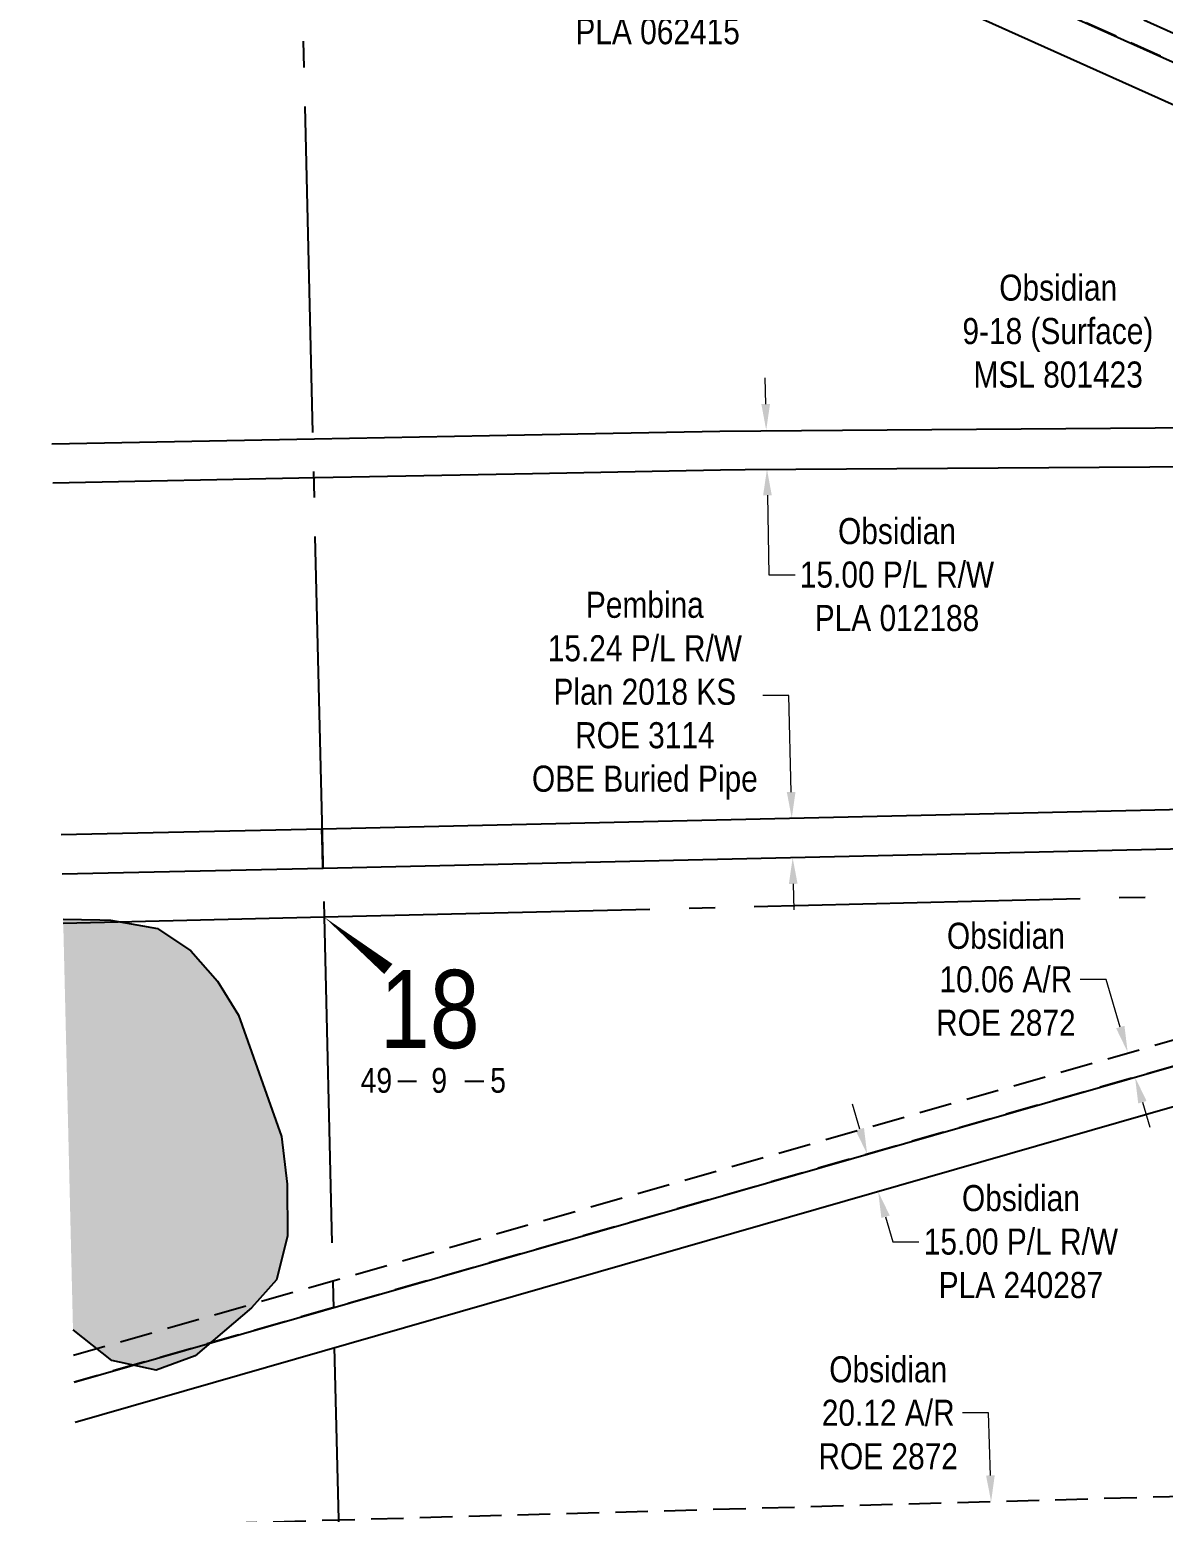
# Model space of a CAD drawing. Extents: x 610158 to 618425, y 5897307 to 5901062.
# Drawn here: x 612976 to 613411, y 5898837 to 5899405 of the extents above; entities that cross this region are included whole.
import ezdxf
from ezdxf.enums import TextEntityAlignment as Align

# ---------------------------------------------------------------- set-up
doc = ezdxf.new("R2010")
doc.units = 0
doc.header["$LTSCALE"] = 5
doc.header["$PDSIZE"] = 0.5
doc.linetypes.add('foc-ACCESSROAD', pattern=[3.75, 2.5, -1.25])
doc.linetypes.add('foc-QUARTERLINE', pattern=[33, 25, -3, 2, -3])
doc.layers.get('Defpoints').update_dxf_attribs({"color": 9})
for name, color, linetype in [('10', 1, 'Continuous'), ('9', 3, 'Continuous'), ('C-AR', 13, 'foc-ACCESSROAD'), ('C-RW', 13, 'Continuous'), ('C-WS', 13, 'foc-ACCESSROAD'), ('F-RW', 190, 'Continuous'), ('L-SECLBL', 7, 'Continuous'), ('L-SECQ', 8, 'foc-QUARTERLINE'), ('T-WATER', 160, 'Continuous'), ('T-WATER-H', 133, 'Continuous')]:
    doc.layers.add(name, color=color, linetype=linetype)
for name, color, linetype, lineweight in [('C-AR-T', 13, 'Continuous', 9), ('C-RW-T', 13, 'Continuous', 9), ('C-WS-T', 13, 'Continuous', 9), ('F-RW-T', 190, 'Continuous', 9)]:
    doc.layers.add(name, color=color, linetype=linetype, lineweight=lineweight)
doc.styles.add('80CG', font='ARIALN.TTF', dxfattribs={"height": 10})
doc.styles.add('80L', font='ARIALN.TTF', dxfattribs={"height": 10})
doc.styles.add('SIMPLEX', font='ARIALN.TTF')
doc.dimstyles.new('Compass 5 000', dxfattribs={"dimscale": 5, "dimtxt": 9, "dimasz": 2, "dimexe": 0.2, "dimexo": 0.0625, "dimgap": 0.5, "dimtad": 0, "dimtih": 1, "dimtoh": 1, "dimzin": 0, "dimdsep": 46, "dimtxsty": '80CG', "dimcen": 0.1, "dimse1": 1, "dimse2": 1, "dimclrd": 256, "dimclrt": 256, "dimaunit": 1, "dimadec": 4, "dimazin": 0, "dimtfac": 0.06, "dimtofl": 0, "dimtmove": 0, "dimatfit": 1, "dimfxl": 0.2, "dimtolj": 1, "dimtzin": 0, "dimlwd": -1, "dimarcsym": 0})

# ---------------------------------------------------------------- blocks, each defined once
blk = doc.blocks.new('L-SECLBL')
at = {"layer": '9', "color": 7}
for p, q in [((-5.08, -27.83), (-12.29, -27.83)), ((20.7, -27.83), (13.5, -27.83))]:
    blk.add_line(p, q, dxfattribs=at)
at = {"layer": '10', "color": 2, "style": 'SIMPLEX'}
blk.add_attdef('SEC', text='', height=30, dxfattribs=at).set_placement((0, 0), align=Align.MIDDLE)
at = {"layer": '10', "color": 5, "style": '80L'}
blk.add_attdef('TWP', text='', height=9.5, dxfattribs=at).set_placement((-14.43, -27.37), align=Align.MIDDLE_RIGHT)
blk.add_attdef('RGE', text='', height=9.5, dxfattribs=at).set_placement((3.62, -27.37), align=Align.MIDDLE_CENTER)
blk.add_attdef('MER', text='', height=9.5, dxfattribs=at).set_placement((23.17, -27.37), align=Align.MIDDLE_LEFT)
blk = doc.blocks.new('*D384')
at = {"layer": 'C-AR-T', "transparency": 16777216}
for p, q in [((613388.99, 5899041.24), (613378.99, 5899041.24)), ((613394.36, 5899022.99), (613388.99, 5899041.24)), ((613402.84, 5898994.15), (613405.66, 5898984.55))]:
    blk.add_line(p, q, dxfattribs=at)
for points in [[(613395.96, 5899023.46), (613392.76, 5899022.52), (613397.18, 5899013.39)], [(613404.44, 5898994.62), (613401.24, 5898993.68), (613400.02, 5899003.74)]]:
    blk.add_solid(points, dxfattribs=at)
at = {"layer": 'Defpoints', "color": 0, "transparency": 16777216}
for p in [(613391.68, 5899011.78), (613397.18, 5899013.39), (613394.52, 5899002.12)]:
    blk.add_point(p, dxfattribs=at)
at = {"layer": 'C-AR-T', "transparency": 16777216, "insert": (613350.49, 5899041.24), "char_height": 10, "attachment_point": 5, "style": '80CG'}
blk.add_mtext('\\A1;Obsidian\\P10.06 A/R\\PROE 2872', dxfattribs=at)
blk = doc.blocks.new('*D393')
at = {"layer": 'C-RW-T', "transparency": 16777216}
for p, q in [((613284.47, 5899462.47), (613288.56, 5899471.59)), ((613270.14, 5899430.57), (613266.05, 5899421.45)), ((613266.05, 5899421.45), (613256.05, 5899421.45))]:
    blk.add_line(p, q, dxfattribs=at)
for points in [[(613282.95, 5899463.15), (613285.99, 5899461.79), (613280.37, 5899453.35)], [(613268.62, 5899431.26), (613271.67, 5899429.89), (613274.24, 5899439.7)]]:
    blk.add_solid(points, dxfattribs=at)
at = {"layer": 'Defpoints', "color": 0, "transparency": 16777216}
for p in [(613285.99, 5899450.83), (613274.24, 5899439.7), (613279.86, 5899437.17)]:
    blk.add_point(p, dxfattribs=at)
at = {"layer": 'C-RW-T', "transparency": 16777216, "insert": (613216.96, 5899421.45), "char_height": 10, "attachment_point": 5, "style": '80CG'}
blk.add_mtext('\\A1;Obsidian\\P15.00 P/L R/W^JPLA 062415', dxfattribs=at)
blk = doc.blocks.new('*D394')
at = {"layer": 'C-RW-T', "transparency": 16777216}
for p, q in [((613258.39, 5899261.88), (613258.2, 5899271.87)), ((613259.07, 5899226.88), (613259.65, 5899196.43)), ((613259.65, 5899196.43), (613269.65, 5899196.43))]:
    blk.add_line(p, q, dxfattribs=at)
for points in [[(613260.06, 5899261.91), (613256.73, 5899261.84), (613258.59, 5899251.88)], [(613260.73, 5899226.91), (613257.4, 5899226.85), (613258.88, 5899236.88)]]:
    blk.add_solid(points, dxfattribs=at)
at = {"layer": 'Defpoints', "color": 0, "transparency": 16777216}
for p in [(613229.77, 5899251.32), (613230.06, 5899236.32), (613258.88, 5899236.88)]:
    blk.add_point(p, dxfattribs=at)
at = {"layer": 'C-RW-T', "transparency": 16777216, "insert": (613308.74, 5899196.43), "char_height": 10, "attachment_point": 5, "style": '80CG'}
blk.add_mtext('\\A1;Obsidian\\P15.00 P/L R/W^JPLA 012188', dxfattribs=at)
blk = doc.blocks.new('*D400')
at = {"layer": 'Defpoints', "color": 0, "transparency": 16777216}
for p in [(613268.39, 5899103.12), (613306.92, 5899103.99), (613307.26, 5899088.76)]:
    blk.add_point(p, dxfattribs=at)
at = {"layer": 'F-RW-T', "transparency": 16777216}
for p, q in [((613267.32, 5899150.06), (613257.32, 5899150.06)), ((613268.16, 5899113.11), (613267.32, 5899150.06)), ((613268.96, 5899077.89), (613269.19, 5899067.89))]:
    blk.add_line(p, q, dxfattribs=at)
for points in [[(613269.83, 5899113.15), (613266.49, 5899113.08), (613268.39, 5899103.12)], [(613270.62, 5899077.92), (613267.29, 5899077.85), (613268.73, 5899087.88)]]:
    blk.add_solid(points, dxfattribs=at)
at = {"layer": 'F-RW-T', "transparency": 16777216, "insert": (613212.06, 5899150.06), "char_height": 10, "attachment_point": 5, "style": '80CG'}
blk.add_mtext('\\A1;Pembina\\P15.24 P/L R/W\\PPlan 2018 KS\\PROE 3114\\POBE Buried Pipe', dxfattribs=at)
blk = doc.blocks.new('*D434')
at = {"layer": 'C-RW-T', "transparency": 16777216}
for p, q in [((613294.48, 5898983.84), (613291.66, 5898993.43)), ((613304.35, 5898950.25), (613307.17, 5898940.66)), ((613307.17, 5898940.66), (613317.17, 5898940.66))]:
    blk.add_line(p, q, dxfattribs=at)
for points in [[(613296.08, 5898984.31), (613292.88, 5898983.37), (613297.3, 5898974.25)], [(613305.95, 5898950.72), (613302.75, 5898949.78), (613301.53, 5898959.85)]]:
    blk.add_solid(points, dxfattribs=at)
at = {"layer": 'Defpoints', "color": 0, "transparency": 16777216}
for p in [(613344.26, 5898988.06), (613348.5, 5898973.66), (613301.53, 5898959.85)]:
    blk.add_point(p, dxfattribs=at)
at = {"layer": 'C-RW-T', "transparency": 16777216, "insert": (613356.26, 5898940.66), "char_height": 10, "attachment_point": 5, "style": '80CG'}
blk.add_mtext('\\A1;Obsidian\\P15.00 P/L R/W\\PPLA 240287', dxfattribs=at)
blk = doc.blocks.new('*D440')
at = {"layer": 'C-AR-T', "transparency": 16777216}
for p, q in [((613343.88, 5898875.01), (613333.88, 5898875.01)), ((613344.55, 5898851.06), (613343.88, 5898875.01)), ((613345.68, 5898810.89), (613345.96, 5898800.9))]:
    blk.add_line(p, q, dxfattribs=at)
for points in [[(613346.22, 5898851.1), (613342.89, 5898851.01), (613344.83, 5898841.06)], [(613347.35, 5898810.94), (613344.02, 5898810.85), (613345.4, 5898820.89)]]:
    blk.add_solid(points, dxfattribs=at)
at = {"layer": 'Defpoints', "color": 0, "transparency": 16777216}
for p in [(613341.42, 5898840.96), (613344.83, 5898841.06), (613341.98, 5898820.79)]:
    blk.add_point(p, dxfattribs=at)
at = {"layer": 'C-AR-T', "transparency": 16777216, "insert": (613305.37, 5898875.01), "char_height": 10, "attachment_point": 5, "style": '80CG'}
blk.add_mtext('\\A1;Obsidian\\P20.12 A/R\\PROE 2872', dxfattribs=at)

msp = doc.modelspace()

# ---------------------------------------------------------------- hatches: boundary and pattern name
at = {"layer": 'T-WATER-H'}
h = msp.add_hatch(color=256, dxfattribs=at)
h.dxf.hatch_style = 1
h.paths.add_polyline_path([(612989.016, 5899064.325), (612992.787, 5898906.834), (613007.669, 5898895.082), (613024.672, 5898891.422), (613039.626, 5898896.854), (613061.256, 5898915.267), (613070.806, 5898926.071), (613075.064, 5898942.78), (613074.944, 5898962.786), (613072.761, 5898981.046), (613056.268, 5899027.583), (613048.174, 5899040.613), (613037.949, 5899052.194), (613025.194, 5899060.713), (613007.122, 5899064.006), (613003.137, 5899064.076)])

# ---------------------------------------------------------------- linework, layer by layer
at = {"layer": 'C-AR'}
for points in [[(612993.019, 5898897.154), (613739.422, 5899111.144)], [(613777.09, 5899112.148), (612993.267, 5898886.801)]]:
    msp.add_lwpolyline(points, dxfattribs=at)
at = {"layer": 'C-AR', "flags": 128}
msp.add_lwpolyline([(612994.598, 5898831.218), (613094.57, 5898834.014), (613502.979, 5898845.511), (613523.105, 5898846.002), (613533.107, 5898846.282), (613856.303, 5898855.319), (613866.229, 5898855.597), (613897.403, 5898856.47), (613897.881, 5898836.344), (613866.752, 5898835.472), (613856.836, 5898835.195), (613751.294, 5898832.242), (613629.352, 5898828.83), (613095.051, 5898813.889), (612995.08, 5898811.092)], dxfattribs=at)
at = {"layer": 'C-RW'}
for points in [[(612976.433, 5899589.773), (613077.412, 5899544.472), (613078.293, 5899544.036), (613195.335, 5899491.51), (613220.842, 5899480.076), (613547.167, 5899333.566), (613547.266, 5899322.298), (613547.271, 5899321.617), (613547.863, 5899253.842), (613532.882, 5899253.731), (613532.292, 5899321.296), (613532.287, 5899321.977), (613532.27, 5899323.834), (613228.286, 5899460.332), (613202.786, 5899471.784), (613078.687, 5899527.517), (613077.812, 5899527.91), (612976.831, 5899573.183)], [(612984.651, 5899246.602), (613085.345, 5899248.542), (613165.919, 5899250.093), (613240.851, 5899251.537), (613287.899, 5899251.89), (613424.845, 5899252.92), (613425.518, 5899252.926), (613495.359, 5899253.453), (613495.786, 5899238.35), (613425.841, 5899237.85), (613425.169, 5899237.845), (613250.483, 5899236.601), (613241.051, 5899236.534), (613168.985, 5899235.146), (613085.703, 5899233.543), (612985.01, 5899231.605)]]:
    msp.add_lwpolyline(points, dxfattribs=at)
at = {"layer": 'C-RW', "flags": 128}
msp.add_lwpolyline([(612993.266, 5898886.836), (613800.764, 5899118.954), (613802.56, 5899161.295), (613817.576, 5899161.489), (613815.288, 5899107.527), (612993.637, 5898871.341)], dxfattribs=at)
at = {"layer": 'C-WS'}
msp.add_lwpolyline([(612976.166, 5899600.923), (613077.351, 5899555.502), (613215.212, 5899493.697), (613550.736, 5899343.008), (613735.375, 5899262.908), (613735.671, 5899251.808), (613573.612, 5899322.112), (613572.934, 5899322.406), (613546.672, 5899333.798), (613220.221, 5899480.364), (613194.704, 5899491.803), (613077.617, 5899544.349), (613076.736, 5899544.785), (612976.433, 5899589.783)], dxfattribs=at)
at = {"layer": 'F-RW'}
for points in [[(613497.67, 5899093.074), (613088.609, 5899083.8), (613088.444, 5899090.697), (613088.245, 5899099.037), (613497.343, 5899108.312)], [(612988.239, 5899096.781), (613088.245, 5899099.031), (613088.609, 5899083.8), (612988.604, 5899081.552)]]:
    msp.add_lwpolyline(points, dxfattribs=at)
at = {"layer": 'L-SECLBL', "flags": 128}
msp.add_lwpolyline([(613089.052, 5899065.211, 0, 4.998, 0), (613113.685, 5899045.232, 4.998, 4.998, 0)], format="xyseb", dxfattribs=at)
at = {"layer": 'L-SECQ', "flags": 128}
for points in [[(613069.824, 5899870.855), (613089.052, 5899065.211)], [(613089.052, 5899065.211), (613891.982, 5899084.699)], [(612989.053, 5899062.784), (613089.052, 5899065.211)], [(613089.052, 5899065.211), (613108.208, 5898262.567)]]:
    msp.add_lwpolyline(points, dxfattribs=at)
at = {"layer": 'T-WATER'}
msp.add_lwpolyline([(612989.016, 5899064.325), (613003.137, 5899064.076), (613007.122, 5899064.006), (613025.194, 5899060.713), (613037.949, 5899052.194), (613048.174, 5899040.613), (613056.268, 5899027.583), (613072.761, 5898981.046), (613074.944, 5898962.786), (613075.064, 5898942.78), (613070.806, 5898926.071), (613061.256, 5898915.267), (613039.626, 5898896.854), (613024.672, 5898891.422), (613007.669, 5898895.082), (612992.787, 5898906.834)], dxfattribs=at)

# ---------------------------------------------------------------- block references
at = {"layer": 'L-SECLBL', "color": 6, "xscale": 0.99962651, "yscale": 0.99962651, "zscale": 0.99962651}
msp.add_blockref('L-SECLBL', (613129.595, 5899029.903), dxfattribs=at).add_auto_attribs({'SEC': '18', 'TWP': '49', 'RGE': '9', 'MER': '5'})

# ---------------------------------------------------------------- texts
at = {"layer": 'C-WS-T', "insert": (613333.559, 5899311.528), "char_height": 9.99617, "attachment_point": 1, "style": '80L'}
msp.add_mtext_dynamic_manual_height_columns('\\pi14.39;Obsidian\\P\\pi0.27841;9-18 (Surface)\\P\\pi4.5264;MSL 801423', width=72.59604, gutter_width=49.981, heights=[0], dxfattribs=at)

# ---------------------------------------------------------------- dimensions: what is measured, and where the dimension line sits
at = {"layer": 'C-AR-T'}
dim = msp.add_linear_dim(base=(613397.178, 5899013.394), p1=(613394.52, 5899002.124), p2=(613391.681, 5899011.778), angle=106.38563, text='Obsidian\\P10.06 A/R\\PROE 2872', dimstyle='Compass 5 000', dxfattribs=at)
dim.commit()
dim.dimension.update_dxf_attribs({"geometry": '*D384', "text_midpoint": (613350.488, 5899041.236), "dimtype": 161})
at = {"layer": 'C-AR-T', "color": 6}
dim = msp.add_linear_dim(base=(613344.833, 5898841.06), p1=(613341.983, 5898820.794), p2=(613341.416, 5898840.963), angle=91.61251, text='Obsidian\\P20.12 A/R\\PROE 2872', dimstyle='Compass 5 000', dxfattribs=at)
dim.commit()
dim.dimension.update_dxf_attribs({"geometry": '*D440', "text_midpoint": (613305.375, 5898875.013), "dimtype": 161})
at = {"layer": 'C-RW-T'}
dim = msp.add_aligned_dim(p1=(613285.99, 5899450.827), p2=(613279.859, 5899437.174), distance=-6.159, text='Obsidian\\P15.00 P/L R/W^JPLA 062415', dimstyle='Compass 5 000', dxfattribs=at)
dim.commit()
dim.dimension.update_dxf_attribs({"geometry": '*D393', "text_midpoint": (613216.963, 5899421.452)})
dim = msp.add_linear_dim(base=(613258.876, 5899236.877), p1=(613229.768, 5899251.323), p2=(613230.057, 5899236.322), angle=271.10322, text='Obsidian\\P15.00 P/L R/W^JPLA 012188', dimstyle='Compass 5 000', dxfattribs=at)
dim.commit()
dim.dimension.update_dxf_attribs({"geometry": '*D394', "text_midpoint": (613308.74, 5899196.432), "dimtype": 161})
at = {"layer": 'C-RW-T', "color": 6}
dim = msp.add_linear_dim(base=(613301.533, 5898959.846), p1=(613344.264, 5898988.055), p2=(613348.498, 5898973.655), angle=286.38434, text='Obsidian\\P15.00 P/L R/W\\PPLA 240287', dimstyle='Compass 5 000', dxfattribs=at)
dim.commit()
dim.dimension.update_dxf_attribs({"geometry": '*D434', "text_midpoint": (613356.261, 5898940.659), "dimtype": 161})
at = {"layer": 'F-RW-T'}
dim = msp.add_linear_dim(base=(613268.386, 5899103.115), p1=(613307.265, 5899088.758), p2=(613306.919, 5899103.989), angle=91.29888, text='Pembina\\P15.24 P/L R/W\\PPlan 2018 KS\\PROE 3114\\POBE Buried Pipe', dimstyle='Compass 5 000', dxfattribs=at)
dim.commit()
dim.dimension.update_dxf_attribs({"geometry": '*D400', "text_midpoint": (613212.059, 5899150.059), "dimtype": 161})

doc.saveas('drawing.dxf')
